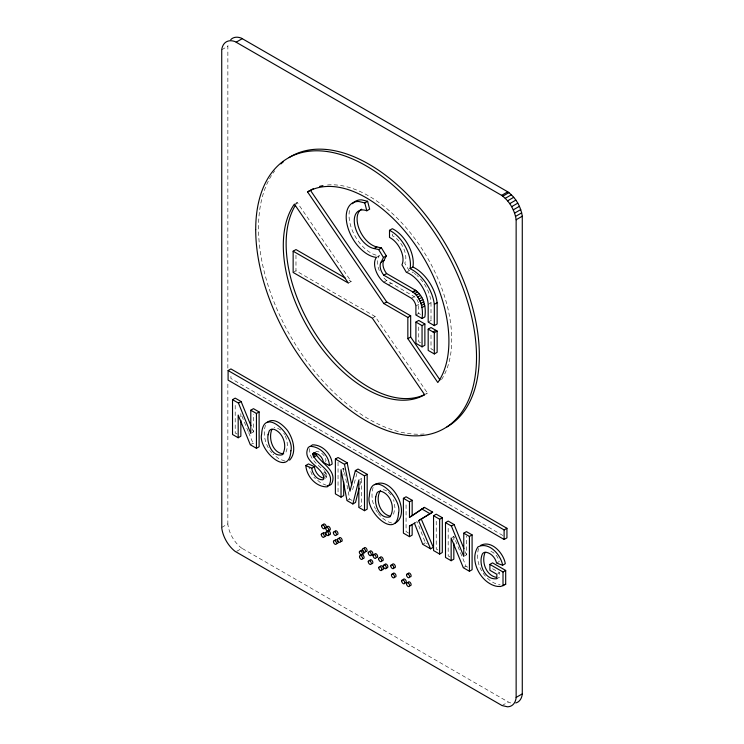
<?xml version="1.0" encoding="UTF-8"?>
<svg xmlns="http://www.w3.org/2000/svg" width="744" height="744" viewBox="0 0 744 744"><rect width="100%" height="100%" fill="white"/><g stroke="black" fill="none" stroke-linecap="round" stroke-linejoin="round"><path stroke-width="0.56" stroke-dasharray="3.72 2.79" d="M227.859 368.159L227.869 46.081A23.25 13.429 60 0 1 228.455 43.571M309.792 448.595C308.528 457.904 317.139 464.414 323.287 469.817M324.096 470.543L326.765 474.551L326.542 477.369L325.426 478.28M359.882 484.995L361.519 478.466L359.733 479.489M352.628 489.673L356.897 473.389M265.441 425.289C262.892 433.706 264.911 443.247 269.914 450.399M373.107 487.45C370.893 494.583 372.112 502.6 375.525 509.166M478.597 548.467C475.109 560.251 480.605 573.773 490.501 580.794A28.542 16.48 60 0 0 500.145 584.877M285.966 452.11C288.272 446.791 287.426 440.392 285.008 435.24M393.623 514.271L394.943 507.641L393.66 499.633M315.642 451.999L316.367 451.469C321.296 451.552 325.621 455.97 326.058 460.843L323.38 462.387M221.721 49.774L227.859 46.24M295.34 203.568L297.219 202.48L351.177 281.437L348.35 283.073M293.145 272.444L295.973 270.816L375.162 316.535L427.484 393.102L425.605 394.19A117.106 67.611 60 0 0 427.484 393.102M376.483 257.377L379.31 255.741A30.634 17.689 60 0 1 356.302 238.21A30.634 17.689 60 0 1 349.94 208.645M383.802 282.209L386.629 280.581L414.278 296.642A7.663 4.427 60 0 1 418.723 304.343L418.742 313.363L420.49 314.377M406.326 272.285L409.154 270.658A26.291 15.178 60 0 1 413.45 272.825M388.312 284.896L391.139 283.259M372.335 318.162L375.162 316.535M411.451 298.279L414.278 296.642M415.896 305.97L418.723 304.343M428.181 304.37L431.009 302.734A26.291 15.178 60 0 0 416.863 275.373M415.915 314.991L418.742 313.363M428.181 322.078L431.009 320.441L433.64 321.966M251.686 432.952L253.462 431.929L253.462 414.213M250.337 444.773L253.016 443.229L254.755 444.242M221.721 527.431L227.859 523.888L227.859 382.109M322.757 473.556L325.426 472.012M323.621 474.858L326.291 473.314M324.086 476.095L326.765 474.551M324.245 477.323L326.914 475.779M341.924 469.213L343.7 468.181L349.671 499.038L352.6 500.731M236.694 551.341L241.958 548.309L508.887 702.345A22.999 13.28 60 0 0 511.323 703.052M346.992 500.582L349.671 499.038M358.841 507.417L361.519 505.874L361.519 478.466M415.31 522.651L417.096 521.618L425.382 542.748L427.354 543.883M422.713 544.292L425.382 542.748M452.045 537.494L453.831 536.461L465.986 566.193L467.734 567.198M464.656 555.917L466.442 554.885L466.442 536.061M463.317 567.737L465.986 566.193M496.574 563.069L499.243 561.525C498.08 556.438 494.118 551.778 488.873 550.737M497.755 573.782L499.531 572.759L499.531 577.177L496.862 578.72M502.042 705.554L508.18 702.011M326.504 485.33L320.934 483.061L313.847 477.257M284.971 461.085L278.991 458.825L272.955 454.156M391.688 522.995C386.173 521.637 381.57 517.768 378.11 513.388M386.629 490.966L384.843 490.119A10.565 6.101 60 0 0 381.802 489.859M349.168 280.274L351.177 281.437M420.49 342.705L418.742 341.691L418.742 326.039M433.64 350.294L431.009 348.778L431.009 333.117M502.925 535.531L230.919 378.491L230.919 374.241M492.565 568.732L499.531 572.759M237.085 434.031L235.197 432.943L235.197 402.774M408.679 533.104L406.066 531.597L406.066 502.581M437.965 550.011L436.226 549.007L436.226 518.828M450.055 556.996L448.176 555.908L448.176 526.891M280.758 430.032L277.177 427.967A10.565 6.101 60 0 0 274.145 427.707M241.958 548.309L241.251 547.826A22.999 13.28 60 0 1 227.924 524.743L227.859 523.888M388.414 492.184L391.437 495.402M270.453 451.227L271.7 452.687M375.953 510.068L377.571 512.551M283.78 433.25L284.599 434.58M409.154 270.658L404.764 263.171A17.623 10.174 60 0 0 392.33 235.783L392.33 233.756M312.145 474.942L308.937 466.934M248.236 431.557L240.851 413.506L240.851 416.91M248.673 432.617L253.016 443.229M465.158 551.741L466.442 554.885M252.188 428.786L253.462 431.929M453.831 536.461L453.831 539.874M431.009 302.734L431.009 320.441M343.7 468.181L343.7 475.035M338.046 462.145L338.046 492.323M295.973 255.155L295.973 270.816M296.056 204.219A117.106 67.611 60 0 1 297.219 202.48M327.527 184.977A117.106 67.611 60 0 1 427.484 257.88A117.106 67.611 60 0 1 440.643 380.9M414.315 273.392A26.291 15.178 60 0 1 416.026 274.676M386.629 280.581A16.508 9.533 60 0 1 382.472 276.136M379.31 270.602A16.508 9.533 60 0 1 379.31 255.741M424.136 433.966A156.138 90.145 60 0 1 289.9 335.088A156.138 90.145 60 0 1 274.713 170.832"/><path stroke-width="1.12" d="M516.141 697.416L516.076 698.188A22.999 13.28 60 0 1 507.501 706.8L502.042 705.554L235.113 551.369A22.999 13.28 60 0 1 221.786 528.277L221.731 49.625A23.25 13.429 60 0 1 235.067 41.599L501.633 195.356C509.491 201.057 514.746 210.189 516.141 219.759L516.141 697.416L522.279 693.873L522.279 216.216C520.884 206.646 515.629 197.513 507.761 191.822L241.196 38.056A23.25 13.429 60 0 0 230.733 39.665M522.279 693.873L522.214 694.645A22.999 13.28 60 0 1 515.769 702.968M323.575 478.29C318.469 476.709 314.991 471.91 314.414 466.683L308.49 463.931L305.812 465.474C306.528 476.281 316.023 487.153 327.155 486.864L328.894 485.59C336.669 470.906 314.805 464.842 312.964 453.542L313.689 453.012C318.627 453.096 322.942 457.514 323.38 462.387L329.471 465.595L332.14 464.051C331.703 454.147 322.422 444.596 312.48 444.847L310.88 445.972M341.031 497.131L341.031 469.724L346.992 500.582L352.861 503.958L358.841 480.01L358.841 507.417L364.495 510.682L367.173 509.138L367.173 474.319L358.041 469.046L355.362 470.589L349.959 491.217L344.481 464.312L335.377 459.048L335.377 493.867L341.031 497.131L343.7 495.588L343.7 481.889M359.064 488.269L355.53 502.423L352.861 503.958M271.895 429.39C268.082 438.337 272.685 453.394 283.697 453.831M485.079 552.374C481.256 561.543 485.758 575.131 496.229 577.372M386.294 255.871L383.969 260.474A10.249 5.915 60 0 0 386.629 273.569L415.478 290.225C423.782 296.186 426.358 307.198 424.871 316.907L422.053 318.534C423.531 308.825 420.955 297.823 412.65 291.862L383.802 275.206A10.249 5.915 60 0 1 381.142 262.102L383.467 257.498L386.294 255.871L381.44 247.91L376.817 246.906A21.269 12.276 60 0 1 359.24 229.198A21.269 12.276 60 0 1 361.724 209.157M380.565 490.445C374.967 498.815 379.673 513.667 389.94 516.113M289.602 460.192C297.172 452.129 293.052 438.514 287.407 430.358C282.99 424.926 273.792 416.612 266.919 422.611M374.576 484.763C391.828 474.579 411.981 514.02 395.111 523.19M480.559 545.417C491.44 539.567 503.716 553.387 505.297 563.71L502.619 565.254L496.574 563.069C495.402 557.981 491.449 553.322 486.204 552.271A10.667 6.157 60 0 0 482.41 553.908C477.974 563.701 484.539 580.357 496.862 578.72L496.862 574.303L489.887 570.276L489.887 564.408L492.565 562.864L505.688 570.443L505.688 584.31L500.666 586.514L497.466 586.421A28.542 16.48 60 0 1 487.822 582.338C477.443 574.926 470.413 558.437 477.89 546.961C488.771 541.102 501.038 554.931 502.619 565.254M409.479 536.656L409.479 526.129L412.157 524.594L412.157 535.113L409.479 536.656L403.397 533.141L403.397 498.322L409.479 501.837L409.479 517.294L424.461 507.389L432.645 512.123L418.621 520.67L430.59 548.84L433.259 547.296L421.29 519.126M413.106 515.108L424.461 507.389M418.621 520.67L432.645 512.123M409.479 526.129L415.115 522.809M236.239 42.138L242.367 38.595M439.992 379.942L410.669 337.032L410.669 315.782L407.842 317.418L383.858 303.571L307.551 191.906L309.439 190.817M422.053 318.534L415.915 314.991L415.896 305.97A7.663 4.427 60 0 0 411.451 298.279L383.802 282.209A16.508 9.533 60 0 1 376.483 257.377A30.634 17.689 60 0 1 348.071 228.185A30.634 17.689 60 0 1 358.896 201.512L364.774 202.917L367.601 201.289L369.656 209.148L366.829 210.775A21.269 12.276 60 0 0 354.702 225.051A21.269 12.276 60 0 0 373.99 248.543L378.612 249.538L381.44 247.91M293.145 251.202L348.35 283.073L294.392 204.107A117.106 67.611 60 0 0 315.698 340.073A117.106 67.611 60 0 0 424.657 394.738L372.335 318.162L293.145 272.444L293.145 251.202L295.973 249.566L345.16 277.958M389.503 230.333L392.33 228.696A27.314 15.773 60 0 1 412.92 267.031A31.443 18.154 60 0 1 437.137 302.734L437.137 323.984L434.319 325.621L428.181 322.078L428.181 304.37A26.291 15.178 60 0 0 406.326 272.285L401.937 264.799A17.623 10.174 60 0 0 389.503 237.42L389.503 230.333A27.314 15.773 60 0 1 410.093 268.668A31.443 18.154 60 0 1 434.319 304.37L434.319 325.621M373.99 248.543L376.817 246.906M381.142 262.102L383.969 260.474M501.633 195.356L507.761 191.822M502.805 196.174L508.933 192.631M505.26 198.332L511.388 194.788M507.585 200.843L513.723 197.3M383.802 275.206L386.629 273.569M509.733 203.651L515.862 200.108M511.639 206.683L517.778 203.14M228.101 370.558L230.919 368.931L506.943 528.286L506.943 537.856L504.116 539.484L228.101 380.128L228.101 370.558L504.116 529.914L506.943 528.286M410.093 268.668L412.92 267.031M513.267 209.864L519.405 206.33M514.578 213.137L520.716 209.594M515.546 216.402L521.674 212.858M516.141 219.759L522.279 216.216M383.858 303.571L386.685 301.934L410.669 315.782M412.65 291.862L415.478 290.225M413.115 292.178L415.942 290.551M414.743 293.582L417.57 291.955M240.851 420.314L240.851 436.217L238.182 437.751L232.528 434.487L232.528 399.668L235.197 398.124L241.121 401.546L250.914 425.642M416.287 295.228L419.114 293.592M417.709 297.07L420.537 295.433M232.528 399.668L238.452 403.09L241.121 401.546M418.984 299.06L421.811 297.423M420.072 301.153L422.899 299.525M420.946 303.31L423.773 301.673M421.597 305.468L424.424 303.831M422.006 307.57L424.833 305.942M238.452 403.09L250.793 433.464L250.793 410.214L253.462 408.67L259.117 411.934L259.117 446.753L256.447 448.297L250.337 444.773L238.182 415.05L238.182 437.751M434.319 304.37L437.137 302.734M250.793 410.214L256.447 413.478L259.117 411.934M415.915 322.078L418.742 320.441L424.871 323.984L424.871 345.235L422.053 346.862L415.915 343.328L415.915 322.078L422.053 325.621L424.871 323.984M307.551 191.906A117.106 67.611 60 0 1 416.519 246.562A117.106 67.611 60 0 1 437.816 382.528L407.842 338.659L410.669 337.032M428.181 329.155L431.009 327.527L437.137 331.071L437.137 352.312L434.319 353.949L428.181 350.405L428.181 329.155L434.319 332.698L437.137 331.071M432.999 331.936L435.826 330.308M312.964 453.542L314.749 452.51M312.722 454.621L315.4 453.077C320.022 463.214 338.25 470.264 331.564 484.046L329.825 485.321L327.49 485.581M312.954 455.895L315.623 454.352M313.633 457.253L316.302 455.709M305.812 465.474L311.736 468.227L314.414 466.683M335.377 459.048L338.046 457.504L347.16 462.768L351.717 485.19M344.481 464.312L347.16 462.768M355.362 470.589L364.495 475.862L367.173 474.319M403.397 498.322L406.066 496.778L412.157 500.294L412.157 515.75L409.479 517.294M409.479 501.837L412.157 500.294M433.547 515.731L436.226 514.188L442.308 517.703L442.308 552.522L439.639 554.066L433.547 550.551L433.547 515.731L439.639 519.247L442.308 517.703M453.831 543.278L453.831 559.172L451.152 560.716L445.498 557.451L445.498 522.632L448.176 521.088L454.1 524.511L463.884 548.598M445.498 522.632L451.422 526.045L454.1 524.511M451.422 526.045L463.763 556.428L463.763 533.178L466.442 531.635L472.096 534.899L472.096 569.718L469.427 571.262L463.317 567.737L451.152 538.005L451.152 560.716M463.763 533.178L469.427 536.443L472.096 534.899M489.887 564.408L503.009 571.987L505.688 570.443M504.125 584.747L505.688 584.31M367.601 201.289L361.724 199.876A30.634 17.689 60 0 0 352.526 203.717M421.783 508.933L429.967 513.667M430.59 548.84L422.713 544.292L414.417 523.162M386.685 301.934L310.378 190.269A117.106 67.611 60 0 1 313.308 188.744M378.612 249.538L383.467 257.498M364.774 202.917L366.829 210.775M311.736 468.227C312.341 473.807 316.721 479.917 322.757 479.824L323.873 478.913C324.003 466.981 301.032 461.81 308.211 447.507L309.802 446.391C319.743 446.14 329.034 455.691 329.471 465.595M504.116 529.914L504.116 539.484M503.009 571.987L503.009 585.854M469.427 536.443L469.427 571.262M439.639 519.247L439.639 554.066M434.319 332.698L434.319 353.949M422.053 325.621L422.053 346.862M407.842 317.418L407.842 338.659M364.495 475.862L364.495 510.682M256.447 413.478L256.447 448.297M334.902 531.802A2.167 1.256 60 0 1 336.297 530.844A2.167 1.256 60 0 1 337.943 533.253A2.167 1.256 60 0 1 336.827 534.62M334.986 540.674A2.167 1.256 60 0 1 336.381 539.716A2.167 1.256 60 0 1 338.027 542.125A2.167 1.256 60 0 1 336.911 543.492M339.162 538.21A2.167 1.256 60 0 1 340.91 537.931A2.167 1.256 60 0 1 342.166 540.562A2.167 1.256 60 0 1 340.64 541.297M360.942 550.783A2.167 1.256 60 0 1 362.691 550.504A2.167 1.256 60 0 1 363.946 553.136A2.167 1.256 60 0 1 362.421 553.871M364.011 548.607A2.167 1.256 60 0 1 365.546 547.724A2.167 1.256 60 0 1 367.08 550.374A2.167 1.256 60 0 1 365.546 551.258M361.798 554.624A2.167 1.256 60 0 1 364.048 556.996A2.167 1.256 60 0 1 362.57 558.372M361.082 555.284A2.167 1.256 60 0 1 361.24 554.94M369.787 560.762A2.167 1.256 60 0 1 371.191 559.814A2.167 1.256 60 0 1 372.828 562.213A2.167 1.256 60 0 1 371.721 563.589M369.833 551.509A2.167 1.256 60 0 1 371.582 551.23A2.167 1.256 60 0 1 372.846 553.861A2.167 1.256 60 0 1 371.312 554.596M374.585 554.708A2.167 1.256 60 0 1 376.882 554.503A2.167 1.256 60 0 1 376.882 557.572M380.221 557.507A2.167 1.256 60 0 1 381.97 557.228A2.167 1.256 60 0 1 383.234 559.86A2.167 1.256 60 0 1 381.709 560.595M380.389 566.426A2.167 1.256 60 0 1 382.137 566.156A2.167 1.256 60 0 1 383.402 568.779A2.167 1.256 60 0 1 381.867 569.513M384.788 565.012A2.167 1.256 60 0 1 386.313 564.129A2.167 1.256 60 0 1 387.847 566.779A2.167 1.256 60 0 1 386.313 567.663M392.33 564.956A2.167 1.256 60 0 1 393.864 564.073A2.167 1.256 60 0 1 395.399 566.723A2.167 1.256 60 0 1 393.864 567.607M392.972 574.154A2.167 1.256 60 0 1 394.367 573.196A2.167 1.256 60 0 1 396.013 575.596A2.167 1.256 60 0 1 394.897 576.972M403.239 580.078A2.167 1.256 60 0 1 404.634 579.12A2.167 1.256 60 0 1 406.28 581.529A2.167 1.256 60 0 1 405.164 582.905M408.261 582.087A2.167 1.256 60 0 1 410.911 583.621A2.167 1.256 60 0 1 409.581 585.509M408.056 582.859A2.167 1.256 60 0 1 408.103 582.431M408.056 574.033A2.167 1.256 60 0 1 410.353 573.829A2.167 1.256 60 0 1 410.353 576.898M424.564 394.636A117.106 67.611 60 0 1 318.348 338.176A117.106 67.611 60 0 1 295.498 205.112M319.613 186.409A117.106 67.611 60 0 1 322.952 185.619M280.925 163.903A156.138 90.145 60 0 1 283.492 161.615M288.96 157.626A156.138 90.145 60 0 1 446.028 244.943A156.138 90.145 60 0 1 447.005 426.907M323.203 525.05A2.167 1.256 60 0 1 324.607 524.092A2.167 1.256 60 0 1 326.253 526.501A2.167 1.256 60 0 1 325.137 527.868M322.812 533.643A2.167 1.256 60 0 1 324.217 532.695A2.167 1.256 60 0 1 325.863 535.094A2.167 1.256 60 0 1 324.747 536.471M327.286 526.947A2.167 1.256 60 0 1 329.034 526.668A2.167 1.256 60 0 1 330.299 529.291A2.167 1.256 60 0 1 328.774 530.026M328.523 530.816A2.167 1.256 60 0 1 330.438 533.401A2.167 1.256 60 0 1 328.922 534.527M327.444 531.449A2.167 1.256 60 0 1 327.834 530.881M268.072 434.766C266.594 443.043 272.192 457.355 282.274 454.77C287.677 446.716 283.678 433.25 274.508 429.511A10.565 6.101 60 0 0 270.23 429.837L269.226 430.934L268.072 434.766M375.729 496.918C374.251 505.195 379.858 519.507 389.93 516.922C395.334 508.877 391.344 495.411 382.165 491.663A10.565 6.101 60 0 0 377.887 491.989L376.882 493.086L375.729 496.918M290.904 450.827C289.146 479.136 257.489 449.144 261.656 434.105C263.097 404.68 294.977 435.919 290.904 450.827M398.561 512.988C396.803 541.288 365.146 511.305 369.312 496.267C370.754 466.841 402.634 498.071 398.561 512.988M321.678 525.934A2.167 1.256 60 0 0 323.975 528.798A2.167 1.256 60 0 0 323.975 525.729A2.167 1.256 60 0 0 321.678 525.934M321.278 534.536A2.167 1.256 60 0 0 323.584 537.391A2.167 1.256 60 0 0 323.584 534.322A2.167 1.256 60 0 0 321.278 534.536M406.522 574.917A2.167 1.256 60 0 0 408.819 577.781A2.167 1.256 60 0 0 408.819 574.712A2.167 1.256 60 0 0 406.522 574.917M325.705 528.259A2.167 1.256 60 0 0 328.002 531.123A2.167 1.256 60 0 0 328.002 528.054A2.167 1.256 60 0 0 325.705 528.259M325.853 532.76A2.167 1.256 60 0 0 328.151 535.615A2.167 1.256 60 0 0 328.151 532.555A2.167 1.256 60 0 0 325.853 532.76M333.452 541.558A2.167 1.256 60 0 0 335.749 544.422A2.167 1.256 60 0 0 335.749 541.353A2.167 1.256 60 0 0 333.452 541.558M337.571 539.521A2.167 1.256 60 0 0 339.878 542.385A2.167 1.256 60 0 0 339.878 539.316A2.167 1.256 60 0 0 337.571 539.521M333.368 532.685A2.167 1.256 60 0 0 335.665 535.55A2.167 1.256 60 0 0 335.665 532.481A2.167 1.256 60 0 0 333.368 532.685M359.352 552.095A2.167 1.256 60 0 0 361.649 554.959A2.167 1.256 60 0 0 361.649 551.89A2.167 1.256 60 0 0 359.352 552.095M359.501 556.596A2.167 1.256 60 0 0 361.798 559.46A2.167 1.256 60 0 0 361.798 556.391A2.167 1.256 60 0 0 359.501 556.596M362.477 549.49A2.167 1.256 60 0 0 364.774 552.355A2.167 1.256 60 0 0 364.774 549.286A2.167 1.256 60 0 0 362.477 549.49M368.243 552.82A2.167 1.256 60 0 0 370.549 555.684A2.167 1.256 60 0 0 370.549 552.615A2.167 1.256 60 0 0 368.243 552.82M368.252 561.655A2.167 1.256 60 0 0 370.558 564.51A2.167 1.256 60 0 0 370.558 561.45A2.167 1.256 60 0 0 368.252 561.655M373.051 555.591A2.167 1.256 60 0 0 375.348 558.456A2.167 1.256 60 0 0 375.348 555.387A2.167 1.256 60 0 0 373.051 555.591M378.808 567.746A2.167 1.256 60 0 0 381.105 570.601A2.167 1.256 60 0 0 381.105 567.533A2.167 1.256 60 0 0 378.808 567.746M378.64 558.818A2.167 1.256 60 0 0 380.937 561.683A2.167 1.256 60 0 0 380.937 558.614A2.167 1.256 60 0 0 378.64 558.818M383.253 565.896A2.167 1.256 60 0 0 385.55 568.76A2.167 1.256 60 0 0 385.55 565.691A2.167 1.256 60 0 0 383.253 565.896M391.437 575.038A2.167 1.256 60 0 0 393.734 577.893A2.167 1.256 60 0 0 393.734 574.833A2.167 1.256 60 0 0 391.437 575.038M390.795 565.84A2.167 1.256 60 0 0 393.092 568.704A2.167 1.256 60 0 0 393.092 565.635A2.167 1.256 60 0 0 390.795 565.84M401.704 580.962A2.167 1.256 60 0 0 404.001 583.826A2.167 1.256 60 0 0 404.001 580.757A2.167 1.256 60 0 0 401.704 580.962M406.522 583.742A2.167 1.256 60 0 0 408.819 586.607A2.167 1.256 60 0 0 408.819 583.538A2.167 1.256 60 0 0 406.522 583.742M255.703 229.58A156.138 90.145 60 0 0 421.309 435.603A156.138 90.145 60 0 0 421.309 214.784A156.138 90.145 60 0 0 255.703 229.58"/></g></svg>
